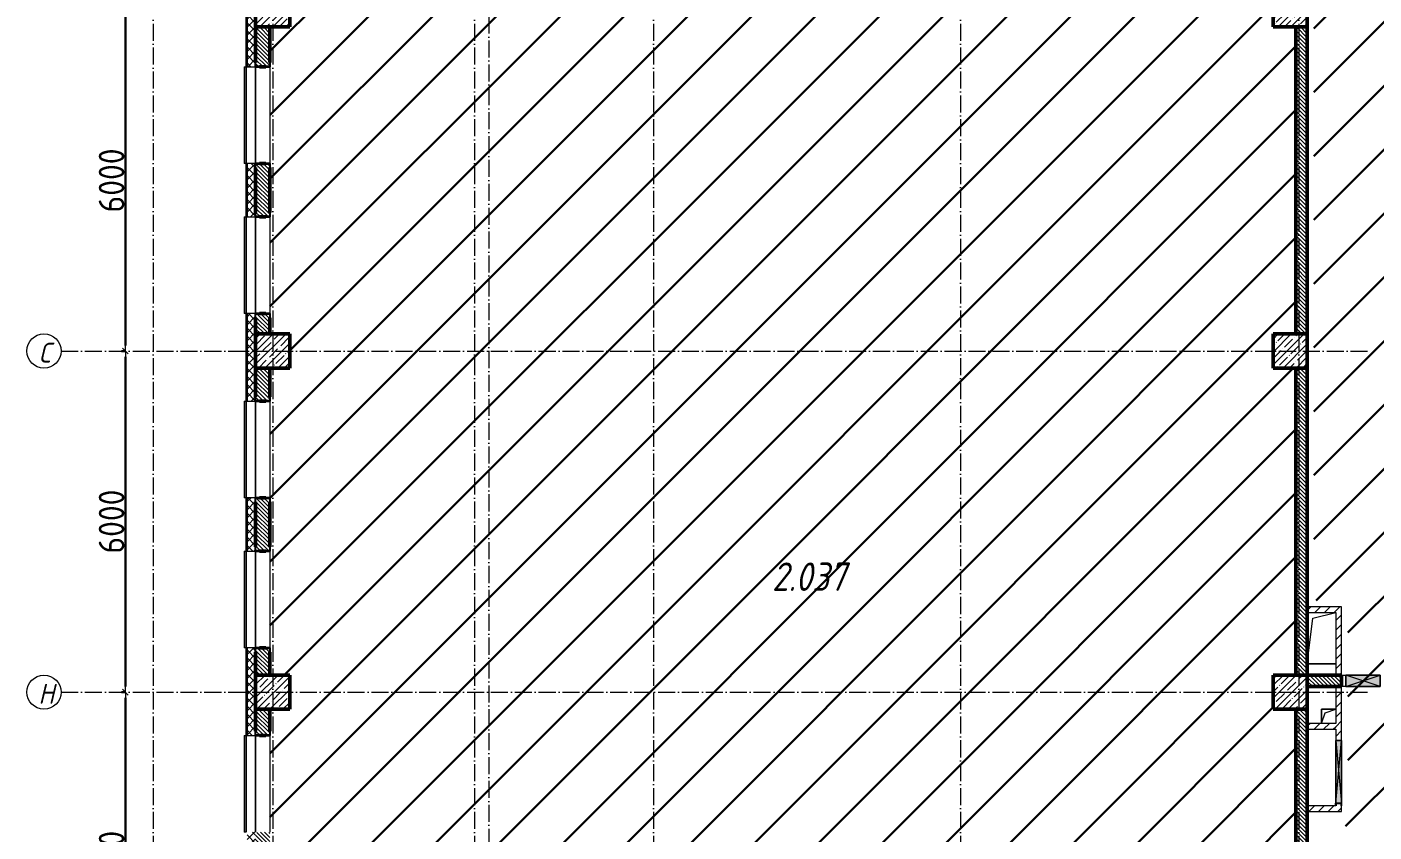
# Model space of a CAD drawing. Header units: millimetres. Extents: x -17017 to 628417, y -109036 to 199237.
# Drawn here: x 109986 to 133684, y 85935 to 100095 of the extents above; entities that cross this region are included whole.
import ezdxf

# ---------------------------------------------------------------- set-up
doc = ezdxf.new("R2010")
doc.units = ezdxf.units.MM
doc.linetypes.add('50_200_ШТРИХ_1Т_ш5_п1_п1_', pattern=[700, 500, -100, 0, -100])
for name, color, linetype, lineweight in [('3.1) ЖБ окна 1.2 м', 102, 'Continuous', 30), ('A-____-____-DIMS', 7, 'Continuous', 9), ('A-DETL-GENF-OTLN', 7, 'Continuous', 9), ('A-FLOR-____-OTLN', 7, 'Continuous', 9), ('A-GENM-____-MCUT', 7, 'Continuous', 25), ('A-GENM-____-OTLN', 7, 'Continuous', 9), ('A-GENM-____-OTLN-1', 7, 'Continuous', 25), ('A-GLAZ-____-OTLN', 7, 'Continuous', 9), ('A-WALL-____-MCUT-2', 7, 'Continuous', 50), ('A-WALL-____-MCUT-3', 7, 'Continuous', 9), ('A-WALL-____-OTLN', 7, 'Continuous', 9), ('A-WALL-____-PATT-1', 7, 'Continuous', 9), ('A-WALL-FNSH-MCUT-1', 7, 'Continuous', 9), ('I-WALL-____-OTLN', 7, 'Continuous', 9), ('S-COLS-____-MCUT', 7, 'Continuous', 50), ('S-COLS-____-OTLN', 7, 'Continuous', 9), ('S-GRID-____-IDEN', 7, 'Continuous', 9), ('S-GRID-____-OTLN-1', 7, '50_200_ШТРИХ_1Т_ш5_п1_п1_', 9), ('Марки помещений', 7, 'Continuous', 9), ('стяжа', 7, 'Continuous', 30)]:
    doc.layers.add(name, color=color, linetype=linetype, lineweight=lineweight)
doc.layers.add('A-GLAZ-____-OTLN-1', color=7, linetype='Continuous', lineweight=9, true_color=0xc0c0c0)
doc.styles.add('ISOCPEUR_I', font='isocpeui.ttf', dxfattribs={"width": 0.9, "height": 2.5})
doc.styles.add('ISOCPEUR_I_3', font='isocpeui.ttf', dxfattribs={"width": 0.85, "height": 2.2})
doc.styles.add('СПДС', font='isocpeur.ttf', dxfattribs={"width": 0.9})
doc.dimstyles.new('Размера А3', dxfattribs={"dimtxt": 200, "dimasz": 100, "dimexe": 70, "dimexo": 100, "dimgap": 20, "dimtad": 1, "dimdec": 0, "dimrnd": 10, "dimzin": 0, "dimdsep": 46, "dimtxsty": 'СПДС', "dimblk": 'ARROWHEAD_6', "dimcen": 1, "dimclrd": 256, "dimclre": 256, "dimclrt": 256, "dimazin": 0, "dimtfac": 1, "dimtdec": 0, "dimtmove": 2, "dimatfit": 3, "dimfxl": 1, "dimtolj": 1, "dimtzin": 0, "dimarcsym": 0})
pattern_1 = [(135, (43259.71, 63713.66), (-35.35534, -35.35534), [])]
pattern_2 = [(45, (43259.71, 63713.66), (-84.85281, 84.85281), [])]

# ---------------------------------------------------------------- blocks, each defined once
blk = doc.blocks.new('BSC_Колонна _Прямоугольная - 600х600-V9-АР1_План отверстий 2 этажа в осях 1-64_А-ГГ')
at = {"layer": 'S-COLS-____-OTLN'}
h = blk.add_hatch(dxfattribs=at)
h.set_pattern_fill('FP_37', color=256, style=0, pattern_type=2)
h.set_pattern_definition([(315, (-36681.04, 71050), (114.04925, 114.04925), []), (315, (-36681.04, 70935.95), (114.04925, 114.04925), [201.613, -40.323, 3.353, -36.97])])
h.paths.add_polyline_path([(-300, 300), (-300, -300), (300, -300), (300, 300)], flags=0)
at = {"layer": 'S-COLS-____-MCUT'}
for p, q in [((300, 300), (-300, 300)), ((-300, 300), (-300, -300)), ((300, -300), (300, 300)), ((-300, -300), (300, -300))]:
    blk.add_line(p, q, dxfattribs=at)
blk = doc.blocks.new('BSC_Колонна _Прямоугольная - 600х600-V10-АР1_План отверстий 2 этажа в осях 1-64_А-ГГ')
at = {"layer": 'S-COLS-____-OTLN'}
h = blk.add_hatch(dxfattribs=at)
h.set_pattern_fill('FP_38', color=256, style=0, pattern_type=2)
h.set_pattern_definition([(45, (-71050, -30681.04), (-114.04925, 114.04925), []), (45, (-70935.95, -30681.04), (-114.04925, 114.04925), [201.613, -40.323, 3.353, -36.97])])
h.paths.add_polyline_path([(-300, -300), (300, -300), (300, 300), (-300, 300)], flags=0)
at = {"layer": 'S-COLS-____-MCUT'}
for p, q in [((300, 300), (-300, 300)), ((-300, 300), (-300, -300)), ((300, -300), (300, 300)), ((-300, -300), (300, -300))]:
    blk.add_line(p, q, dxfattribs=at)
blk = doc.blocks.new('BSC_Колонна _Прямоугольная - 600х600-V11-АР1_План отверстий 2 этажа в осях 1-64_А-ГГ')
at = {"layer": 'S-COLS-____-OTLN'}
h = blk.add_hatch(dxfattribs=at)
h.set_pattern_fill('FP_39', color=256, style=0, pattern_type=2)
h.set_pattern_definition([(45, (-71050, -24681.04), (-114.04925, 114.04925), []), (45, (-70935.95, -24681.04), (-114.04925, 114.04925), [201.613, -40.323, 3.353, -36.97])])
h.paths.add_polyline_path([(-300, -300), (300, -300), (300, 300), (-300, 300), (-300, 135)], flags=0)
at = {"layer": 'S-COLS-____-MCUT'}
for p, q in [((300, 300), (-300, 300)), ((-300, 300), (-300, -300)), ((300, -300), (300, 300)), ((-300, -300), (300, -300))]:
    blk.add_line(p, q, dxfattribs=at)
blk = doc.blocks.new('BSC_Колонна _Прямоугольная - 600х600-26981669-АР1_План отверстий 2 этажа в осях 1-64_А-ГГ')
at = {"layer": 'S-COLS-____-OTLN'}
h = blk.add_hatch(dxfattribs=at)
h.set_pattern_fill('FP_41', color=256, style=0, pattern_type=2)
h.set_pattern_definition([(45, (-88950, -36681.04), (-114.04925, 114.04925), []), (45, (-88835.95, -36681.04), (-114.04925, 114.04925), [201.613, -40.323, 3.353, -36.97])])
h.paths.add_polyline_path([(-300, -300), (300, -300), (300, 300), (-300, 300)], flags=0)
at = {"layer": 'S-COLS-____-MCUT'}
for p, q in [((300, 300), (-300, 300)), ((-300, 300), (-300, -300)), ((300, -300), (300, 300)), ((-300, -300), (300, -300))]:
    blk.add_line(p, q, dxfattribs=at)
blk = doc.blocks.new('BSC_Колонна _Прямоугольная - 600х600-V13-АР1_План отверстий 2 этажа в осях 1-64_А-ГГ')
at = {"layer": 'S-COLS-____-OTLN'}
h = blk.add_hatch(dxfattribs=at)
h.set_pattern_fill('FP_42', color=256, style=0, pattern_type=2)
h.set_pattern_definition([(45, (-88950, -30681.04), (-114.04925, 114.04925), []), (45, (-88835.95, -30681.04), (-114.04925, 114.04925), [201.613, -40.323, 3.353, -36.97])])
h.paths.add_polyline_path([(-300, -300), (300, -300), (300, 300), (-300, 300)], flags=0)
at = {"layer": 'S-COLS-____-MCUT'}
for p, q in [((300, 300), (-300, 300)), ((-300, 300), (-300, -300)), ((300, -300), (300, 300)), ((-300, -300), (300, -300))]:
    blk.add_line(p, q, dxfattribs=at)
blk = doc.blocks.new('BSC_Колонна _Прямоугольная - 600х600-V14-АР1_План отверстий 2 этажа в осях 1-64_А-ГГ')
at = {"layer": 'S-COLS-____-OTLN'}
h = blk.add_hatch(dxfattribs=at)
h.set_pattern_fill('FP_43', color=256, style=0, pattern_type=2)
h.set_pattern_definition([(45, (-88950, -24681.04), (-114.04925, 114.04925), []), (45, (-88835.95, -24681.04), (-114.04925, 114.04925), [201.613, -40.323, 3.353, -36.97])])
h.paths.add_polyline_path([(-300, -300), (300, -300), (300, 300), (-300, 300), (-300, 135)], flags=0)
at = {"layer": 'S-COLS-____-MCUT'}
for p, q in [((300, 300), (-300, 300)), ((-300, 300), (-300, -300)), ((300, -300), (300, 300)), ((-300, -300), (300, -300))]:
    blk.add_line(p, q, dxfattribs=at)
blk = doc.blocks.new('Фахверк_СКБ_Уголок - 250_2700-27497298-АР1_План отверстий 2 этажа в осях 1-64_А-ГГ')
at = {"layer": 'A-GENM-____-MCUT'}
for p, q in [((200, 181), (125, 181)), ((125, 181), (125, 106)), ((125, 106), (131, 106)), ((131, 106), (131, 175)), ((131, 175), (200, 175)), ((200, 175), (200, 181)), ((131, -6), (125, -6)), ((125, -6), (125, -81)), ((125, -81), (200, -81)), ((131, -75), (131, -6)), ((200, -75), (131, -75)), ((200, -81), (200, -75))]:
    blk.add_line(p, q, dxfattribs=at)
blk = doc.blocks.new('AR_Отверстие прямоугольное _в плите_ - AR_Отверстие прямоугольное _в плите_-30552785-АР1_План отверстий 2 этажа в осях 1-64_А-ГГ')
at = {"layer": 'A-GENM-____-OTLN'}
for p, q in [((-250, -450), (-150, 350)), ((-150, 350), (250, 450)), ((-250, -450), (250, -450))]:
    blk.add_line(p, q, dxfattribs=at)
blk = doc.blocks.new('AR_Отверстие прямоугольное _в плите_ - AR_Отверстие прямоугольное _в плите_-V176-АР1_План отверстий 2 этажа в осях 1-64_А-ГГ')
at = {"layer": 'A-GENM-____-OTLN'}
for p, q in [((125, 125), (-125, 125)), ((-125, 125), (-125, -125)), ((-125, -125), (-63, 63)), ((-63, 63), (125, 125))]:
    blk.add_line(p, q, dxfattribs=at)
blk = doc.blocks.new('Отлив_СКБ - Отлив витража_СФТК-31883956-АР1_План отверстий 2 этажа в осях 1-64_А-ГГ')
at = {"layer": 'A-GLAZ-____-OTLN-1'}
for points in [[(0, 3), (0, 2), (1700, 3), (1700, 37), (0, 37)], [(0, 2), (0, 0), (1700, 0), (1700, 2)]]:
    blk.add_hatch(color=256, dxfattribs=at).paths.add_polyline_path(points, flags=0)
at = {"layer": 'A-GLAZ-____-OTLN'}
for p, q in [((0, 3), (0, 37)), ((1700, 37), (0, 37)), ((0, 2), (1700, 2)), ((1700, 37), (1700, 3)), ((1700, 0), (0, 0))]:
    blk.add_line(p, q, dxfattribs=at)
blk = doc.blocks.new('154_Фахверк_СКБ_Швеллер - Тип_100_3960_зеркало-V199-АР1_План отверстий 2 этажа в осях 1-64_А-ГГ')
at = {"layer": 'A-GENM-____-MCUT'}
for p, q in [((175, 50), (125, 50)), ((128, 47), (175, 47)), ((128, -47), (128, 47)), ((175, 47), (175, 50)), ((125, -50), (175, -50)), ((175, -47), (128, -47)), ((175, -50), (175, -47))]:
    blk.add_line(p, q, dxfattribs=at)
blk = doc.blocks.new('AR_Отверстие прямоугольное _в стене_ - AR_Отверстие прямоугольное _в стене__ЭОМ-36813478-АР1_План отверстий 2 этажа в осях 1-64_А-ГГ')
at = {"layer": 'A-GLAZ-____-OTLN'}
blk.add_hatch(color=256, dxfattribs=at).paths.add_polyline_path([(300, 100), (-300, 100), (-300, -100), (300, -100), (300, 65)], flags=0)
at = {"layer": 'A-DETL-GENF-OTLN'}
for p, q in [((-300, -100), (-300, 100)), ((-300, 100), (300, 100)), ((300, 100), (-300, -100)), ((-300, 100), (300, -100)), ((300, 100), (-300, 100)), ((-300, 100), (-300, -100)), ((300, 100), (300, -100)), ((300, -100), (300, 100)), ((300, -100), (-300, -100)), ((-300, -100), (300, -100))]:
    blk.add_line(p, q, dxfattribs=at)
blk = doc.blocks.new('AR_Отверстие прямоугольное _в стене_ - AR_Отверстие прямоугольное _в стене__ОВ-36943067-АР1_План отверстий 2 этажа в осях 1-64_А-ГГ')
at = {"layer": 'A-GLAZ-____-OTLN'}
blk.add_hatch(color=256, dxfattribs=at).paths.add_polyline_path([(-550, -50), (550, -50), (550, 50), (-550, 50)], flags=0)
at = {"layer": 'A-DETL-GENF-OTLN'}
for p, q in [((-550, -50), (-550, 50)), ((-550, 50), (550, 50)), ((550, 50), (-550, -50)), ((-550, 50), (550, -50)), ((550, 50), (-550, 50)), ((-550, 50), (-550, -50)), ((550, 50), (550, -50)), ((550, -50), (550, 50)), ((550, -50), (-550, -50)), ((-550, -50), (550, -50))]:
    blk.add_line(p, q, dxfattribs=at)
blk = doc.blocks.new('Ось сетки - Круг_Ø6_00__ISO-2_5_0_9K_-25732049-АР1_План отверстий 2 этажа в осях 1-64_А-ГГ')
at = {"layer": 'S-GRID-____-IDEN'}
blk.add_circle((0, 0), 3, dxfattribs=at)
blk = doc.blocks.new('ARROWHEAD_6')
at = {"color": 0, "linetype": 'Continuous'}
for p, q in [((0, 0), (-1, 0)), ((-0.5, -0.5), (0.5, 0.5))]:
    blk.add_line(p, q, dxfattribs=at)
blk = doc.blocks.new('*D2655')
at = {"layer": 'A-____-____-DIMS', "lineweight": -2, "transparency": 16777216}
for p, q in [((52875, 495697), (52799, 495697)), ((52869, 495597), (52869, 489797)), ((52875, 489697), (52799, 489697))]:
    blk.add_line(p, q, dxfattribs=at)
at = {"layer": 'Defpoints', "color": 0, "transparency": 16777216}
for p in [(52975, 495697), (52869, 489697), (52975, 489697)]:
    blk.add_point(p, dxfattribs=at)
at = {"layer": 'A-____-____-DIMS', "lineweight": -2, "transparency": 16777216, "xscale": 100, "yscale": 100, "zscale": 100}
for p, rotation in [((52869, 495697), 90), ((52869, 489697), 270)]:
    blk.add_blockref('ARROWHEAD_6', p, dxfattribs=dict(at, rotation=rotation))
at = {"layer": 'A-____-____-DIMS', "transparency": 16777216, "insert": (52624, 492697), "char_height": 450, "attachment_point": 5, "rotation": 90, "style": 'СПДС'}
blk.add_mtext('\\A1;6000', dxfattribs=at)
blk = doc.blocks.new('*D2656')
at = {"layer": 'A-____-____-DIMS', "lineweight": -2, "transparency": 16777216}
for p, q in [((52875, 489697), (52799, 489697)), ((52869, 489597), (52869, 483797)), ((52875, 483697), (52799, 483697))]:
    blk.add_line(p, q, dxfattribs=at)
at = {"layer": 'Defpoints', "color": 0, "transparency": 16777216}
for p in [(52975, 489697), (52869, 483697), (52975, 483697)]:
    blk.add_point(p, dxfattribs=at)
at = {"layer": 'A-____-____-DIMS', "lineweight": -2, "transparency": 16777216, "xscale": 100, "yscale": 100, "zscale": 100}
for p, rotation in [((52869, 489697), 90), ((52869, 483697), 270)]:
    blk.add_blockref('ARROWHEAD_6', p, dxfattribs=dict(at, rotation=rotation))
at = {"layer": 'A-____-____-DIMS', "transparency": 16777216, "insert": (52624, 486697), "char_height": 450, "attachment_point": 5, "rotation": 90, "style": 'СПДС'}
blk.add_mtext('\\A1;6000', dxfattribs=at)
blk = doc.blocks.new('*D2657')
at = {"layer": 'A-____-____-DIMS', "lineweight": -2, "transparency": 16777216}
for p, q in [((52875, 483697), (52799, 483697)), ((52869, 483597), (52869, 477797)), ((52875, 477697), (52799, 477697))]:
    blk.add_line(p, q, dxfattribs=at)
at = {"layer": 'Defpoints', "color": 0, "transparency": 16777216}
for p in [(52975, 483697), (52869, 477697), (52975, 477697)]:
    blk.add_point(p, dxfattribs=at)
at = {"layer": 'A-____-____-DIMS', "lineweight": -2, "transparency": 16777216, "xscale": 100, "yscale": 100, "zscale": 100}
for p, rotation in [((52869, 483697), 90), ((52869, 477697), 270)]:
    blk.add_blockref('ARROWHEAD_6', p, dxfattribs=dict(at, rotation=rotation))
at = {"layer": 'A-____-____-DIMS', "transparency": 16777216, "insert": (52624, 480697), "char_height": 450, "attachment_point": 5, "rotation": 90, "style": 'СПДС'}
blk.add_mtext('\\A1;6000', dxfattribs=at)
blk = doc.blocks.new('2этаж')
at = {"layer": 'S-GRID-____-OTLN-1', "color": 251, "ltscale": 0.6, "true_color": 0x636466}
for p, q in [((53358.3, 508896.9), (53358.3, 454533.3)), ((55458.3, 508896.9), (55458.3, 454750.2)), ((59008.3, 508896.9), (59008.3, 470347)), ((62158.3, 508896.9), (62158.3, 467585.8)), ((67558.3, 508896.9), (67558.3, 470838.7)), ((73508.3, 508896.9), (73508.3, 454533.3)), ((59258.3, 508602.1), (59258.3, 470347)), ((51735.1, 489697), (74727.1, 489697)), ((51735.1, 483697), (74727.1, 483697))]:
    blk.add_line(p, q, dxfattribs=at)
at = {"layer": 'S-GRID-____-IDEN', "char_height": 350, "attachment_point": 1, "style": 'ISOCPEUR_I'}
for s, insert, width in [('\\fISOCPEUR|b0|i1|c204|p34|;\\W.9;С', (51346.1, 489843.6), 202.025), ('\\fISOCPEUR|b0|i1|c204|p34|;\\W.9;Н', (51337.1, 483843.6), 223.671)]:
    blk.add_mtext(s, dxfattribs=dict(at, insert=insert, width=width))
at = {"layer": 'A-____-____-DIMS'}
for base, p1, p2, picture, middle in [((52868.7, 489697), (52974.8, 495697), (52974.8, 489697), '*D2655', (52623.7, 492697)), ((52868.7, 483697), (52974.8, 489697), (52974.8, 483697), '*D2656', (52623.7, 486697)), ((52868.7, 477697), (52974.8, 483697), (52974.8, 477697), '*D2657', (52623.7, 480697))]:
    dim = blk.add_linear_dim(base=base, p1=p1, p2=p2, angle=90, dimstyle='Размера А3', override={"dimtxt": 450}, dxfattribs=at)
    dim.commit()
    dim.dimension.update_dxf_attribs({"geometry": picture, "text_midpoint": middle})

msp = doc.modelspace()

# ---------------------------------------------------------------- hatches: boundary and pattern name
at = {"layer": 'A-WALL-____-PATT-1'}
h = msp.add_hatch(dxfattribs=at)
h.set_pattern_fill('FP_1', color=256, style=0, pattern_type=2)
h.set_pattern_definition([(45, (43259.71, 63713.66), (-70.71068, 70.71068), []), (135, (43259.71, 63713.66), (-70.71068, -70.71068), [])])
h.paths.add_polyline_path([(113860, 76045), (114010, 76045), (114010, 77340), (114004, 77340), (114004, 77415), (113860, 77415)], flags=0)
h.paths.add_polyline_path([(114004, 79115), (114004, 79190), (114010, 79190), (114010, 79980), (114004, 79980), (114004, 80055), (113860, 80055), (113860, 79115), (113945, 79115)], flags=0)
h.paths.add_polyline_path([(113945, 81755), (114004, 81755), (114004, 81830), (114010, 81830), (114010, 83220), (114004, 83220), (114004, 83295), (113860, 83295), (113860, 81755)], flags=0)
h.paths.add_polyline_path([(114004, 84995), (114004, 85070), (114010, 85070), (114010, 85860), (114004, 85860), (114004, 85935), (113860, 85935), (113860, 84995), (113945, 84995)], flags=0)
h.paths.add_polyline_path([(113945, 87635), (114004, 87635), (114004, 87710), (114010, 87710), (114010, 89100), (114004, 89100), (114004, 89175), (113860, 89175), (113860, 87635)], flags=0)
h.paths.add_polyline_path([(113945, 90875), (114004, 90875), (114004, 90950), (114010, 90950), (114010, 91740), (114004, 91740), (114004, 91815), (113860, 91815), (113860, 90875)], flags=0)
h.paths.add_polyline_path([(114004, 93515), (114004, 93590), (114010, 93590), (114010, 94980), (114004, 94980), (114004, 95055), (113860, 95055), (113860, 93515), (113945, 93515)], flags=0)
h.paths.add_polyline_path([(114004, 96755), (114004, 96830), (114010, 96830), (114010, 97620), (114004, 97620), (114004, 97695), (113860, 97695), (113860, 96755), (113945, 96755)], flags=0)
h.paths.add_polyline_path([(113945, 99395), (114004, 99395), (114004, 99470), (114010, 99470), (114010, 100860), (114004, 100860), (114004, 100935), (113860, 100935), (113860, 99395)], flags=0)
h.paths.add_polyline_path([(113945, 102635), (114004, 102635), (114004, 102710), (114010, 102710), (114010, 103500), (114004, 103500), (114004, 103575), (113860, 103575), (113860, 102635)], flags=0)
h.paths.add_polyline_path([(114004, 105275), (114004, 105350), (114010, 105350), (114010, 106795), (113860, 106795), (113860, 105275), (113945, 105275)], flags=0)
h = msp.add_hatch(dxfattribs=at)
h.set_pattern_fill('FP_6', color=256, style=0, pattern_type=2)
h.set_pattern_definition(pattern_1)
h.paths.add_polyline_path([(114260, 94695), (114260, 95049), (114191, 95049), (114191, 95055), (114079, 95055), (114079, 95049), (114010, 95049), (114010, 94695), (114191, 94695)], flags=0)
h.paths.add_polyline_path([(114079, 96755), (114191, 96755), (114191, 96761), (114260, 96761), (114260, 97689), (114191, 97689), (114191, 97695), (114079, 97695), (114079, 97689), (114010, 97689), (114010, 96761), (114079, 96761)], flags=0)
h.paths.add_polyline_path([(114191, 99395), (114191, 99401), (114260, 99401), (114260, 100095), (114010, 100095), (114010, 99401), (114079, 99401), (114079, 99395)], flags=0)
h = msp.add_hatch(dxfattribs=at)
h.set_pattern_fill('FP_6', color=256, style=0, pattern_type=2)
h.set_pattern_definition(pattern_1)
h.paths.add_polyline_path([(132510, 94695), (132510, 100095), (132310, 100095), (132310, 94695)], flags=0)
h = msp.add_hatch(dxfattribs=at)
h.set_pattern_fill('FP_6', color=256, style=0, pattern_type=2)
h.set_pattern_definition(pattern_1)
h.paths.add_polyline_path([(114079, 88695), (114260, 88695), (114260, 89169), (114191, 89169), (114191, 89175), (114079, 89175), (114079, 89169), (114010, 89169), (114010, 88695)], flags=0)
h.paths.add_polyline_path([(114079, 90875), (114191, 90875), (114191, 90881), (114260, 90881), (114260, 91809), (114191, 91809), (114191, 91815), (114079, 91815), (114079, 91809), (114010, 91809), (114010, 90881), (114079, 90881)], flags=0)
h.paths.add_polyline_path([(114191, 93515), (114191, 93521), (114260, 93521), (114260, 94095), (114010, 94095), (114010, 93521), (114079, 93521), (114079, 93515)], flags=0)
h = msp.add_hatch(dxfattribs=at)
h.set_pattern_fill('FP_6', color=256, style=0, pattern_type=2)
h.set_pattern_definition(pattern_1)
h.paths.add_polyline_path([(132510, 88695), (132510, 94095), (132310, 94095), (132310, 88695)], flags=0)
h = msp.add_hatch(dxfattribs=at)
h.set_pattern_fill('FP_4', color=256, style=0, pattern_type=2)
h.set_pattern_definition(pattern_2)
h.paths.add_polyline_path([(133010, 89795), (133110, 89795), (133110, 89895), (132510, 89895), (132510, 89795)], flags=0)
h = msp.add_hatch(dxfattribs=at)
h.set_pattern_fill('FP_4', color=256, style=0, pattern_type=2)
h.set_pattern_definition(pattern_2)
h.paths.add_polyline_path([(133110, 88695), (133110, 89795), (133010, 89795), (133010, 88695)], flags=0)
h = msp.add_hatch(dxfattribs=at)
h.set_pattern_fill('FP_6', color=256, style=0, pattern_type=2)
h.set_pattern_definition(pattern_1)
h.paths.add_polyline_path([(133110, 88495), (133110, 88695), (132510, 88695), (132510, 88495)], flags=0)
h = msp.add_hatch(dxfattribs=at)
h.set_pattern_fill('FP_4', color=256, style=0, pattern_type=2)
h.set_pattern_definition(pattern_2)
h.paths.add_polyline_path([(133013, 86395), (133107, 86395), (133106, 86442), (133013, 86442)], flags=0)
h.paths.add_polyline_path([(133010, 87545), (133110, 87545), (133110, 88495), (133010, 88495), (133010, 87745)], flags=0)
h = msp.add_hatch(dxfattribs=at)
h.set_pattern_fill('FP_6', color=256, style=0, pattern_type=2)
h.set_pattern_definition(pattern_1)
h.paths.add_polyline_path([(114260, 82695), (114260, 83289), (114191, 83289), (114191, 83295), (114079, 83295), (114079, 83289), (114010, 83289), (114010, 82695), (114079, 82695)], flags=0)
h.paths.add_polyline_path([(114191, 84995), (114191, 85001), (114260, 85001), (114260, 85929), (114191, 85929), (114191, 85935), (114079, 85935), (114079, 85929), (114010, 85929), (114010, 85001), (114079, 85001), (114079, 84995)], flags=0)
h.paths.add_polyline_path([(114191, 87635), (114191, 87641), (114260, 87641), (114260, 88095), (114010, 88095), (114010, 87641), (114079, 87641), (114079, 87635)], flags=0)
h = msp.add_hatch(dxfattribs=at)
h.set_pattern_fill('FP_6', color=256, style=0, pattern_type=2)
h.set_pattern_definition(pattern_1)
h.paths.add_polyline_path([(132510, 82695), (132510, 88095), (132310, 88095), (132310, 82695)], flags=0)
h = msp.add_hatch(dxfattribs=at)
h.set_pattern_fill('FP_4', color=256, style=0, pattern_type=2)
h.set_pattern_definition(pattern_2)
h.paths.add_polyline_path([(133010, 87745), (133010, 87845), (132510, 87845), (132510, 87745)], flags=0)
h = msp.add_hatch(dxfattribs=at)
h.set_pattern_fill('FP_4', color=256, style=0, pattern_type=2)
h.set_pattern_definition(pattern_2)
h.paths.add_polyline_path([(133110, 86295), (133110, 86395), (132510, 86395), (132510, 86295), (133013, 86295)], flags=0)
at = {"layer": 'стяжа'}
h = msp.add_hatch(dxfattribs=at)
h.set_pattern_fill('ANSI31', color=5, scale=250)
h.paths.add_polyline_path([(144148, 64345), (143898, 64345), (143898, 65745), (144148, 65745), (144148, 70353), (143910, 70353), (143910, 70933), (137522, 70933), (137522, 67483), (137222, 67483), (137222, 64683), (136822, 64683), (136822, 62407), (137122, 62407), (137122, 62195), (143898, 62195), (143898, 62407), (144148, 62407)])
edge = h.paths.add_edge_path(flags=16)
edge.add_arc((142259, 66444), 240, 0, 360)
h.paths.add_polyline_path([(143898, 74745), (144148, 74745), (144148, 79340), (143890, 79340), (143890, 79933), (137322, 79933), (137322, 78583), (136822, 78583), (136822, 75807), (137222, 75807), (137222, 73683), (136822, 73683), (136822, 71445), (144148, 71445), (144148, 73345), (143898, 73345)])
edge = h.paths.add_edge_path(flags=16)
edge.add_arc((140123, 75543), 240, 0, 360)
edge = h.paths.add_edge_path()
edge.add_arc((140123, 92549), 240, 0, 360)
h.paths.add_polyline_path([(144148, 100683), (143898, 100683), (143898, 101407), (144148, 101407), (144148, 103978), (143815, 103978), (143815, 104278), (144148, 104278), (144148, 106033), (143898, 106033), (143898, 106757), (144148, 106757), (144148, 109545), (143898, 109545), (143898, 110183), (137122, 110183), (137122, 109883), (136822, 109883), (136822, 107907), (137272, 107907), (137272, 106033), (136822, 106033), (136822, 103007), (137272, 103007), (137272, 100683), (136822, 100683), (136822, 98407), (143908, 98407), (143908, 98745), (144148, 98745)])
edge = h.paths.add_edge_path(flags=16)
edge.add_arc((139926, 103448), 240, 0, 360)
h.paths.add_polyline_path([(136398, 105683), (135848, 105683), (135848, 107307), (136398, 107307), (136398, 110433), (136460, 110739), (136460, 107001), (132210, 106501), (132210, 109339), (132322, 109533), (132322, 107307), (132622, 107307), (132622, 90007), (133222, 90007), (133222, 88795), (136398, 88795)])
edge = h.paths.add_edge_path(flags=16)
edge.add_arc((135396, 104177), 240, 0, 360)
h.paths.add_polyline_path([(136398, 88795), (133222, 88795), (133222, 86233), (132622, 83251), (132622, 69907), (133122, 69907), (133122, 62157), (136062, 62157), (136062, 62407), (136398, 88495)])
edge = h.paths.add_edge_path(flags=16)
edge.add_arc((134876, 76435), 240, 0, 360)
h.paths.add_polyline_path([(144148, 88327), (143898, 88327), (143898, 88683), (137272, 88683), (137272, 87983), (136822, 87983), (136822, 86015), (137422, 86015), (137422, 84583), (137222, 84583), (137222, 82685), (136822, 82685), (136822, 80445), (143898, 80445), (143898, 80739), (144148, 80739), (144148, 82683), (143898, 82683), (143898, 83407), (144148, 83407)])
edge = h.paths.add_edge_path(flags=16)
edge.add_arc((142333, 82335), 240, 0, 360)
h.paths.add_polyline_path([(141916, 82102), (142579, 82102), (142579, 82582), (141916, 82582)], flags=16)
h = msp.add_hatch(dxfattribs=at)
h.set_pattern_fill('ANSI31', color=3, scale=250)
h.paths.add_polyline_path([(132310, 94095), (131910, 94095), (131910, 94695), (132310, 94695), (132310, 100095), (131910, 100095), (131910, 100695), (132310, 100695), (132310, 106145), (132010, 106145), (132010, 106445), (130285, 106445), (130285, 106439), (130210, 106439), (128210, 106445), (128210, 106439), (128135, 106439), (126660, 106445), (126660, 106145), (126160, 106145), (126160, 106645), (121260, 106645), (121260, 106395), (121660, 106395), (121660, 106295), (121260, 106295), (121260, 106145), (120760, 106145), (120760, 106445), (118260, 106445), (118260, 106145), (117760, 106145), (117760, 106395), (114610, 106395), (114610, 106045), (114260, 106045), (114260, 105350), (114266, 105350), (114266, 105275), (114260, 103575), (114266, 103575), (114266, 103500), (114260, 102710), (114266, 102710), (114266, 102635), (114260, 100935), (114266, 100935), (114266, 100860), (114260, 100695), (114610, 100695), (114610, 100095), (114260, 100095), (114260, 99470), (114266, 99470), (114266, 99395), (114260, 97695), (114266, 97695), (114266, 97620), (114260, 96830), (114266, 96830), (114266, 96755), (114260, 95055), (114266, 95055), (114266, 94980), (114260, 94695), (114610, 94695), (114610, 94095), (114260, 94095), (114260, 93590), (114266, 93590), (114266, 93515), (114260, 91815), (114266, 91815), (114266, 91740), (114260, 90950), (114266, 90950), (114266, 90875), (114260, 89175), (114266, 89175), (114266, 89100), (114260, 88695), (114610, 88695), (114610, 88095), (114260, 88095), (114260, 87710), (114266, 87710), (114266, 87635), (114260, 85935), (114266, 85935), (114266, 85860), (114260, 85070), (114266, 85070), (114266, 84995), (114260, 83295), (114266, 83295), (114266, 83220), (114260, 82695), (114610, 82695), (114610, 82095), (114260, 82095), (114260, 81830), (114266, 81830), (114266, 81755), (114260, 80055), (114266, 80055), (114266, 79980), (114260, 79190), (114266, 79190), (114266, 79115), (114260, 77415), (114266, 77415), (114266, 77340), (114260, 76645), (114610, 76645), (114610, 76295), (117760, 76295), (117760, 76545), (118260, 76545), (118260, 76245), (118435, 76245), (118435, 76251), (118510, 76251), (120510, 76245), (120510, 76251), (120585, 76251), (120760, 76245), (120760, 76545), (121260, 76545), (121260, 76395), (121660, 76395), (121660, 76245), (126160, 76245), (126160, 76545), (126660, 76545), (126660, 76245), (127960, 76245), (129435, 76245), (129435, 76251), (129510, 76251), (129516, 76251), (129585, 76251), (131710, 76245), (131710, 76251), (131785, 76251), (132010, 76245), (132010, 76545), (132310, 76545), (132310, 82095), (131910, 82095), (131910, 82695), (132310, 82695), (132310, 88095), (131910, 88095), (131910, 88695), (132310, 88695)])
h.paths.add_polyline_path([(132310, 75195), (131910, 75195), (131910, 75495), (131910, 75525), (131910, 75775), (131910, 75795), (131910, 76045), (131785, 76045), (131785, 76039), (131710, 76039), (131710, 76045), (129585, 76045), (129585, 76039), (129516, 76039), (129510, 76039), (129435, 76039), (128060, 76044), (128060, 75345), (126060, 75345), (126060, 76045), (121260, 76045), (121260, 74035), (121260, 73785), (121260, 73195), (121260, 72895), (124605, 72895), (124605, 73275), (125035, 73275), (125035, 72895), (132310, 72895)])
h.paths.add_polyline_path([(122917, 89851), (124595, 89851), (124595, 91051), (122917, 91051)], flags=24)
h.paths.add_polyline_path([(125270, 73483), (126928, 73483), (126928, 74683), (125270, 74683)], flags=24)

# ---------------------------------------------------------------- linework, layer by layer
at = {"layer": 'A-FLOR-____-OTLN'}
for p, q in [((133010, 88895), (132510, 88895)), ((132760, 88095), (133010, 88095)), ((132760, 87845), (132760, 88095))]:
    msp.add_line(p, q, dxfattribs=at)
at = {"layer": 'A-WALL-____-MCUT-2'}
for p, q in [((114010, 99470), (114010, 100095)), ((114010, 100095), (114010, 99470)), ((114260, 99470), (114260, 100095)), ((132310, 100095), (132310, 94695)), ((132510, 94695), (132510, 100095)), ((114079, 99395), (114191, 99395)), ((114191, 97695), (114079, 97695)), ((114010, 96830), (114010, 97620)), ((114010, 97620), (114010, 96830)), ((114260, 96830), (114260, 97620)), ((114079, 96755), (114191, 96755)), ((114191, 95055), (114079, 95055)), ((114010, 94695), (114010, 94980)), ((114010, 94980), (114010, 94695)), ((114260, 94695), (114260, 94980)), ((114010, 93590), (114010, 94095)), ((114010, 94095), (114010, 93590)), ((114260, 93590), (114260, 94095)), ((132310, 94095), (132310, 88695)), ((132510, 88695), (132510, 94095)), ((114079, 93515), (114191, 93515)), ((114010, 90950), (114010, 91740)), ((114010, 91740), (114010, 90950)), ((114191, 91815), (114079, 91815)), ((114260, 90950), (114260, 91740)), ((114079, 90875), (114191, 90875)), ((114191, 89175), (114079, 89175)), ((114010, 88695), (114010, 89100)), ((114010, 89100), (114010, 88695)), ((114260, 88695), (114260, 89100)), ((133110, 88695), (132510, 88695)), ((133110, 88495), (133110, 88695)), ((132510, 88495), (133110, 88495)), ((114010, 87710), (114010, 88095)), ((114010, 88095), (114010, 87710)), ((114260, 87710), (114260, 88095)), ((132310, 88095), (132310, 82695)), ((132510, 82695), (132510, 88095)), ((114079, 87635), (114191, 87635))]:
    msp.add_line(p, q, dxfattribs=at)
at = {"layer": 'A-WALL-____-MCUT-3'}
for p, q in [((113848, 100935), (113848, 99395)), ((113853, 100935), (113853, 99395)), ((113860, 100935), (113860, 99395)), ((113860, 99395), (114004, 99395)), ((113848, 97695), (113848, 96755)), ((113853, 97695), (113853, 96755)), ((114004, 97695), (113860, 97695)), ((113860, 97695), (113860, 96755)), ((113860, 96755), (114004, 96755)), ((113848, 95055), (113848, 93515)), ((113853, 95055), (113853, 93515)), ((114004, 95055), (113860, 95055)), ((113860, 95055), (113860, 93515)), ((113860, 93515), (114004, 93515)), ((113848, 91815), (113848, 90875)), ((113853, 91815), (113853, 90875)), ((114004, 91815), (113860, 91815)), ((113860, 91815), (113860, 90875)), ((113860, 90875), (114004, 90875)), ((113848, 89175), (113848, 87635)), ((113853, 89175), (113853, 87635)), ((114004, 89175), (113860, 89175)), ((113860, 89175), (113860, 87635)), ((113860, 87635), (114004, 87635))]:
    msp.add_line(p, q, dxfattribs=at)
at = {"layer": 'A-WALL-____-OTLN'}
for p, q in [((114010, 99395), (114010, 97695)), ((114010, 97695), (114010, 99395)), ((114260, 99395), (114260, 97695)), ((114010, 96755), (114010, 95055)), ((114010, 95055), (114010, 96755)), ((114260, 96755), (114260, 95055)), ((114010, 93515), (114010, 91815)), ((114010, 91815), (114010, 93515)), ((114260, 93515), (114260, 91815)), ((114010, 90875), (114010, 89175)), ((114010, 89175), (114010, 90875)), ((114260, 90875), (114260, 89175)), ((114010, 87635), (114010, 85935)), ((114010, 85935), (114010, 87635)), ((114260, 87635), (114260, 85935))]:
    msp.add_line(p, q, dxfattribs=at)
at = {"layer": 'A-WALL-FNSH-MCUT-1'}
for p, q in [((113840, 100935), (113840, 99395)), ((113840, 99395), (113860, 99395)), ((113860, 97695), (113840, 97695)), ((113840, 97695), (113840, 96755)), ((113840, 96755), (113860, 96755)), ((113860, 95055), (113840, 95055)), ((113840, 95055), (113840, 93515)), ((113840, 93515), (113860, 93515)), ((113860, 91815), (113840, 91815)), ((113840, 91815), (113840, 90875)), ((113840, 90875), (113860, 90875)), ((133110, 89895), (132510, 89895)), ((132510, 89895), (132510, 89795)), ((133110, 88695), (133110, 89895)), ((132510, 89795), (133010, 89795)), ((133010, 89795), (133010, 88695)), ((113860, 89175), (113840, 89175)), ((113840, 89175), (113840, 87635)), ((133010, 88695), (133110, 88695)), ((133010, 88495), (133010, 87845)), ((133110, 87545), (133110, 88495)), ((133010, 87845), (132510, 87845)), ((132510, 87845), (132510, 87745)), ((132510, 87745), (133010, 87745)), ((133010, 87745), (133010, 87545)), ((113840, 87635), (113860, 87635)), ((133010, 86395), (132510, 86395)), ((132510, 86395), (132510, 86295)), ((132510, 86295), (133110, 86295)), ((133110, 86295), (133110, 86395))]:
    msp.add_line(p, q, dxfattribs=at)
at = {"layer": 'I-WALL-____-OTLN'}
for p, q in [((133110, 88695), (133190, 88695)), ((133190, 88495), (133110, 88495))]:
    msp.add_line(p, q, dxfattribs=at)

# ---------------------------------------------------------------- block references
at = {"layer": '3.1) ЖБ окна 1.2 м'}
msp.add_blockref('2этаж', (58851, -395302), dxfattribs=at)
at = {"layer": 'A-GENM-____-OTLN'}
for name, p in [('AR_Отверстие прямоугольное _в плите_ - AR_Отверстие прямоугольное _в плите_-30552785-АР1_План отверстий 2 этажа в осях 1-64_А-ГГ', (132760, 89345)), ('AR_Отверстие прямоугольное _в плите_ - AR_Отверстие прямоугольное _в плите_-V176-АР1_План отверстий 2 этажа в осях 1-64_А-ГГ', (132885, 87970))]:
    msp.add_blockref(name, p, dxfattribs=at)
at = {"layer": 'A-GENM-____-OTLN-1'}
for name, p, rotation in [('Фахверк_СКБ_Уголок - 250_2700-27497298-АР1_План отверстий 2 этажа в осях 1-64_А-ГГ', (114185, 99270), 89.99999999999991), ('Фахверк_СКБ_Уголок - 250_2700-27497298-АР1_План отверстий 2 этажа в осях 1-64_А-ГГ', (114085, 97820), 269.9999999999999), ('Фахверк_СКБ_Уголок - 250_2700-27497298-АР1_План отверстий 2 этажа в осях 1-64_А-ГГ', (114185, 96630), 89.99999999999991), ('Фахверк_СКБ_Уголок - 250_2700-27497298-АР1_План отверстий 2 этажа в осях 1-64_А-ГГ', (114085, 95180), 269.9999999999999), ('Фахверк_СКБ_Уголок - 250_2700-27497298-АР1_План отверстий 2 этажа в осях 1-64_А-ГГ', (114185, 93390), 89.99999999999991), ('Фахверк_СКБ_Уголок - 250_2700-27497298-АР1_План отверстий 2 этажа в осях 1-64_А-ГГ', (114085, 91940), 269.9999999999999), ('Фахверк_СКБ_Уголок - 250_2700-27497298-АР1_План отверстий 2 этажа в осях 1-64_А-ГГ', (114185, 90750), 89.99999999999991), ('Фахверк_СКБ_Уголок - 250_2700-27497298-АР1_План отверстий 2 этажа в осях 1-64_А-ГГ', (114085, 89300), 269.9999999999999), ('Фахверк_СКБ_Уголок - 250_2700-27497298-АР1_План отверстий 2 этажа в осях 1-64_А-ГГ', (114185, 87510), 89.99999999999991), ('154_Фахверк_СКБ_Швеллер - Тип_100_3960_зеркало-V199-АР1_План отверстий 2 этажа в осях 1-64_А-ГГ', (133060, 86570), 269.9999999999996)]:
    msp.add_blockref(name, p, dxfattribs=dict(at, rotation=rotation))
at = {"layer": 'A-GLAZ-____-OTLN'}
for name, p, rotation in [('Отлив_СКБ - Отлив витража_СФТК-31883956-АР1_План отверстий 2 этажа в осях 1-64_А-ГГ', (113843, 97695), 90), ('Отлив_СКБ - Отлив витража_СФТК-31883956-АР1_План отверстий 2 этажа в осях 1-64_А-ГГ', (113843, 95055), 90), ('Отлив_СКБ - Отлив витража_СФТК-31883956-АР1_План отверстий 2 этажа в осях 1-64_А-ГГ', (113843, 91815), 90), ('Отлив_СКБ - Отлив витража_СФТК-31883956-АР1_План отверстий 2 этажа в осях 1-64_А-ГГ', (113843, 89175), 90), ('AR_Отверстие прямоугольное _в стене_ - AR_Отверстие прямоугольное _в стене__ЭОМ-36813478-АР1_План отверстий 2 этажа в осях 1-64_А-ГГ', (133490, 88595), 180), ('Отлив_СКБ - Отлив витража_СФТК-31883956-АР1_План отверстий 2 этажа в осях 1-64_А-ГГ', (113843, 85935), 90), ('AR_Отверстие прямоугольное _в стене_ - AR_Отверстие прямоугольное _в стене__ОВ-36943067-АР1_План отверстий 2 этажа в осях 1-64_А-ГГ', (133060, 86995), 89.99999999999962)]:
    msp.add_blockref(name, p, dxfattribs=dict(at, rotation=rotation))
at = {"layer": 'S-COLS-____-OTLN', "rotation": 89.9999999999999}
msp.add_blockref('BSC_Колонна _Прямоугольная - 600х600-V9-АР1_План отверстий 2 этажа в осях 1-64_А-ГГ', (114310, 100395), dxfattribs=at)
at = {"layer": 'S-COLS-____-OTLN'}
for name, p in [('BSC_Колонна _Прямоугольная - 600х600-26981669-АР1_План отверстий 2 этажа в осях 1-64_А-ГГ', (132210, 100395)), ('BSC_Колонна _Прямоугольная - 600х600-V10-АР1_План отверстий 2 этажа в осях 1-64_А-ГГ', (114310, 94395)), ('BSC_Колонна _Прямоугольная - 600х600-V13-АР1_План отверстий 2 этажа в осях 1-64_А-ГГ', (132210, 94395)), ('BSC_Колонна _Прямоугольная - 600х600-V11-АР1_План отверстий 2 этажа в осях 1-64_А-ГГ', (114310, 88395)), ('BSC_Колонна _Прямоугольная - 600х600-V14-АР1_План отверстий 2 этажа в осях 1-64_А-ГГ', (132210, 88395))]:
    msp.add_blockref(name, p, dxfattribs=at)
at = {"layer": 'S-GRID-____-IDEN', "xscale": 99.99999999999993, "yscale": 99.99999999999993, "zscale": 99.99999999999993, "rotation": 269.9999999999995}
for p in [(110286, 94395), (110286, 88395)]:
    msp.add_blockref('Ось сетки - Круг_Ø6_00__ISO-2_5_0_9K_-25732049-АР1_План отверстий 2 этажа в осях 1-64_А-ГГ', p, dxfattribs=at)

# ---------------------------------------------------------------- texts
at = {"layer": 'Марки помещений', "insert": (123093, 90676), "char_height": 500, "width": 785.65, "attachment_point": 1, "style": 'ISOCPEUR_I_3'}
msp.add_mtext('2.037', dxfattribs=at)

doc.saveas('drawing.dxf')
